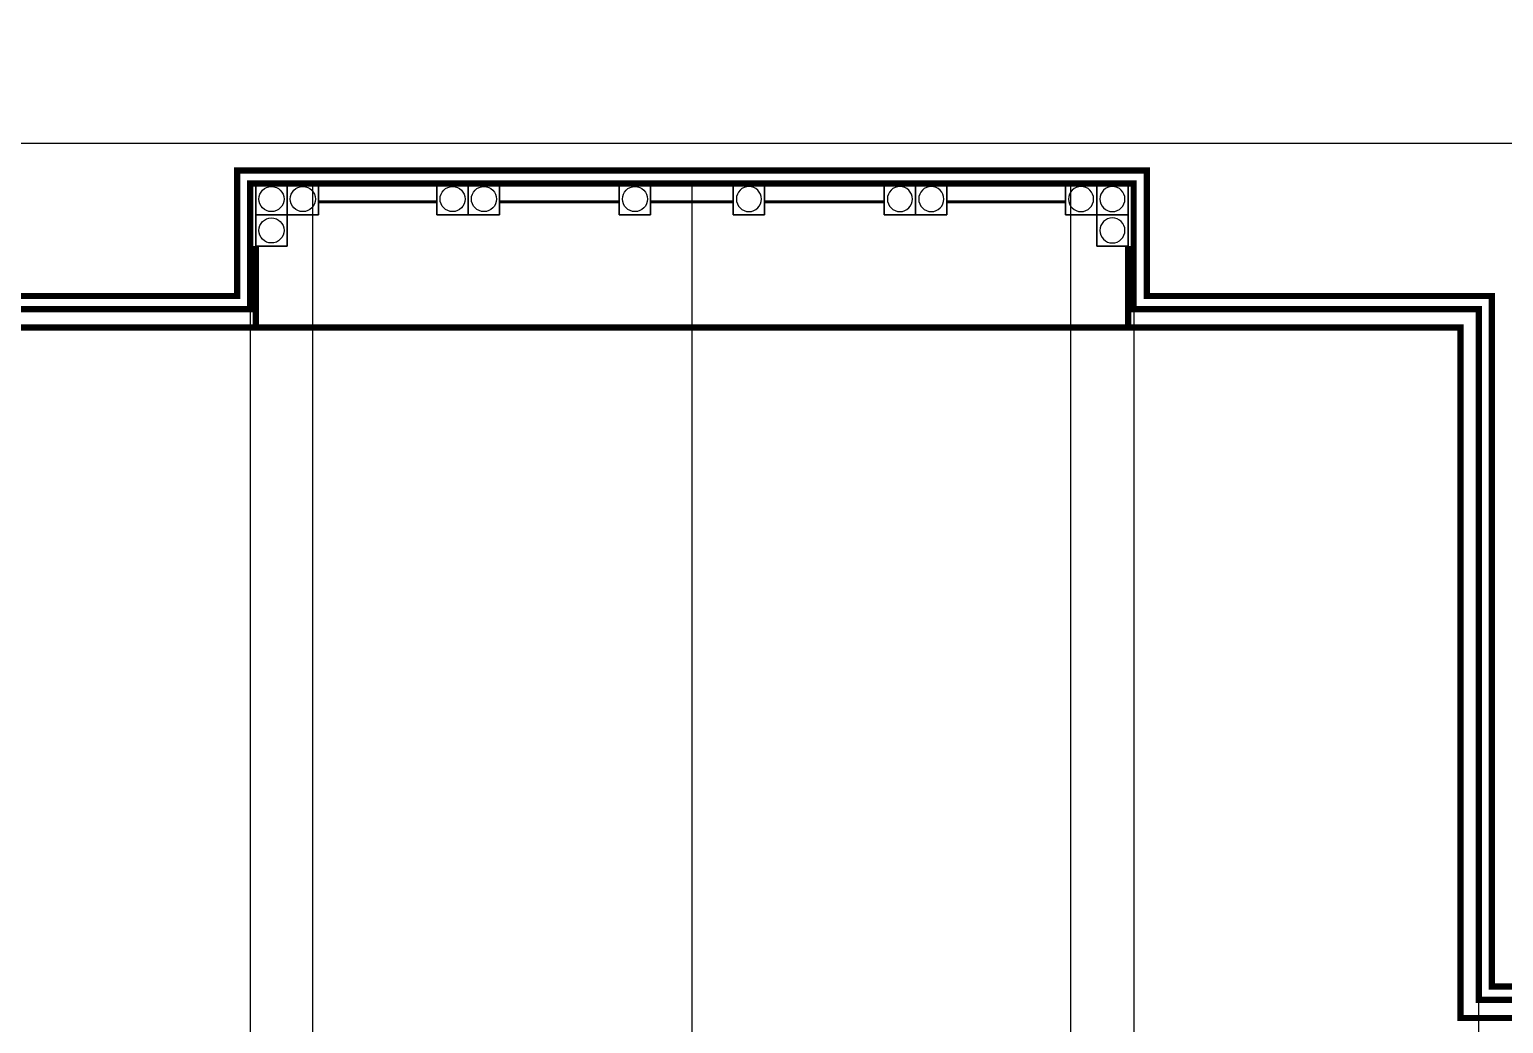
# Model space of a CAD drawing. Extents: x -180 to 300, y -124 to 240.
# Drawn here: x 39.38 to 86.37, y 73.82 to 105.49 of the extents above; entities that cross this region are included whole.
import ezdxf

# ---------------------------------------------------------------- set-up
doc = ezdxf.new("R2010")
doc.units = 0
doc.header["$MEASUREMENT"] = 0
doc.layers.get('0').update_dxf_attribs({"linetype": 'CONTINUOUS'})
for name, color, linetype in [('GROUNDS', 3, 'CONTINUOUS'), ('LOWER', 254, 'CONTINUOUS'), ('MAIN', 254, 'CONTINUOUS'), ('PILLAR', 254, 'CONTINUOUS'), ('ROOF', 254, 'CONTINUOUS'), ('TOP2', 130, 'CONTINUOUS')]:
    doc.layers.add(name, color=color, linetype=linetype)

# ---------------------------------------------------------------- blocks, each defined once
blk = doc.blocks.new('PILLAR', base_point=(-75.575, 89.629, 12.5))
at = {"layer": 'MAIN'}
blk.add_circle((-75.575, 90.129, 13), 0.4, dxfattribs=at)
at = {"layer": 'PILLAR'}
for elevation in [22, 12.5]:
    blk.add_lwpolyline([(-76.075, 89.629), (-75.075, 89.629), (-75.075, 90.629), (-76.075, 90.629)], close=True, dxfattribs=dict(at, elevation=elevation))
at = {"layer": 'PILLAR', "linetype": 'Continuous'}
for points in [[(-76.075, 90.629, 22), (-76.075, 89.629, 22), (-75.075, 89.629, 22), (-75.075, 90.629, 22)], [(-76.075, 90.629, 22.5), (-75.075, 90.629, 22.5), (-75.075, 89.629, 22.5), (-76.075, 89.629, 22.5)], [(-76.075, 90.629, 13), (-75.075, 90.629, 13), (-75.075, 89.629, 13), (-76.075, 89.629, 13)]]:
    blk.add_3dface(points, dxfattribs=at)

msp = doc.modelspace()

# ---------------------------------------------------------------- linework, layer by layer
at = {"layer": 'GROUNDS', "linetype": 'Continuous'}
msp.add_3dface([(-180, 240, -6), (-180, -120, -6), (300, -120, -6), (300, 240, -6)], dxfattribs=at)
at = {"layer": 'LOWER', "elevation": -5.8}
msp.add_lwpolyline([(115, 75), (86, 75), (86, 97), (75, 97), (75, 101), (60.5, 101), (46, 101), (46, 97), (35, 97), (35, 75), (6, 75)], dxfattribs=at)
at = {"layer": 'MAIN', "const_width": 0.1}
for points, elevation in [([(52.37, 100), (48.596, 100)], 6.5), ([(52.37, 100), (48.596, 100)], 3.5), ([(58.184, 100), (54.37, 100)], 6.5), ([(58.184, 100), (54.37, 100)], 3.5), ([(60.5, 100), (59.184, 100)], 6.5), ([(60.5, 100), (59.184, 100)], 3.5), ([(60.5, 100), (61.816, 100)], 3.5), ([(60.5, 100), (61.816, 100)], 6.5), ([(62.816, 100), (66.63, 100)], 3.5), ([(62.816, 100), (66.63, 100)], 6.5), ([(68.63, 100), (72.404, 100)], 3.5), ([(68.63, 100), (72.404, 100)], 6.5)]:
    msp.add_lwpolyline(points, dxfattribs=dict(at, elevation=elevation))
at = {"layer": 'MAIN', "const_width": 0.2}
for points in [[(46.596, 98.589), (46.596, 96.007)], [(74.404, 98.589), (74.404, 96.007)], [(7, 74), (36, 74), (36, 96), (47, 96), (60.5, 96), (74, 96), (85, 96), (85, 74), (114, 74)]]:
    msp.add_lwpolyline(points, dxfattribs=at)
at = {"layer": 'ROOF'}
for points, const_width, elevation in [([(115, 75), (86, 75), (86, 97), (75, 97), (75, 101), (60.5, 101), (46, 101), (46, 97), (35, 97), (35, 75), (6, 75)], 0.2, 10), ([(6.418, 74.582), (35.418, 74.582), (35.418, 96.582), (46.418, 96.582), (46.418, 100.582), (60.5, 100.582), (74.582, 100.582), (74.582, 96.582), (85.582, 96.582), (85.582, 74.582), (114.582, 74.582)], 0.2, 11.5), ([(114.582, 74.582), (85.582, 74.582), (85.582, 96.582), (74.582, 96.582), (74.582, 100.582), (60.5, 100.582), (46.418, 100.582), (46.418, 96.582), (35.418, 96.582), (35.418, 74.582), (6.418, 74.582)], 0.1, 11)]:
    msp.add_lwpolyline(points, dxfattribs=dict(at, const_width=const_width, elevation=elevation))
at = {"layer": 'TOP2', "linetype": 'Continuous'}
for points in [[(-54.991, 101.854, -6), (-54.991, -6.955, -6), (176.022, -6.955, -6), (176.022, 101.854, -6)], [(48.418, 100.582, 11.5), (46.418, 100.582, 11.5), (46.418, 18.418, 11.5), (48.418, 18.418, 11.5)], [(48.418, 32.277, 11.5), (48.418, 100.582, 11.5), (60.5, 100.582, 11.5), (60.5, 32.277, 11.5)], [(72.582, 32.277, 11.5), (72.582, 100.582, 11.5), (60.5, 100.582, 11.5), (60.5, 32.277, 11.5)], [(72.582, 100.582, 11.5), (74.582, 100.582, 11.5), (74.582, 18.418, 11.5), (72.582, 18.418, 11.5)], [(35.418, 96.582, 11.5), (46.418, 96.582, 11.5), (46.418, 18.418, 11.5), (35.418, 18.418, 11.5)], [(85.582, 96.582, 11.5), (74.582, 96.582, 11.5), (74.582, 18.418, 11.5), (85.582, 18.418, 11.5)], [(114.582, 74.582, 11.5), (114.582, 22.418, 11.5), (85.582, 22.418, 11.5), (85.582, 74.582, 11.5)]]:
    msp.add_3dface(points, dxfattribs=at)

# ---------------------------------------------------------------- block references
for p in [(47.096, 99.589), (48.096, 99.589), (52.87, 99.589), (53.87, 99.589), (58.684, 99.589), (47.096, 98.589)]:
    msp.add_blockref('PILLAR', p)
at = {"xscale": -1}
for p in [(62.316, 99.589), (67.13, 99.589), (68.13, 99.589), (72.904, 99.589), (73.904, 99.589), (73.904, 98.589)]:
    msp.add_blockref('PILLAR', p, dxfattribs=at)

doc.saveas('drawing.dxf')
